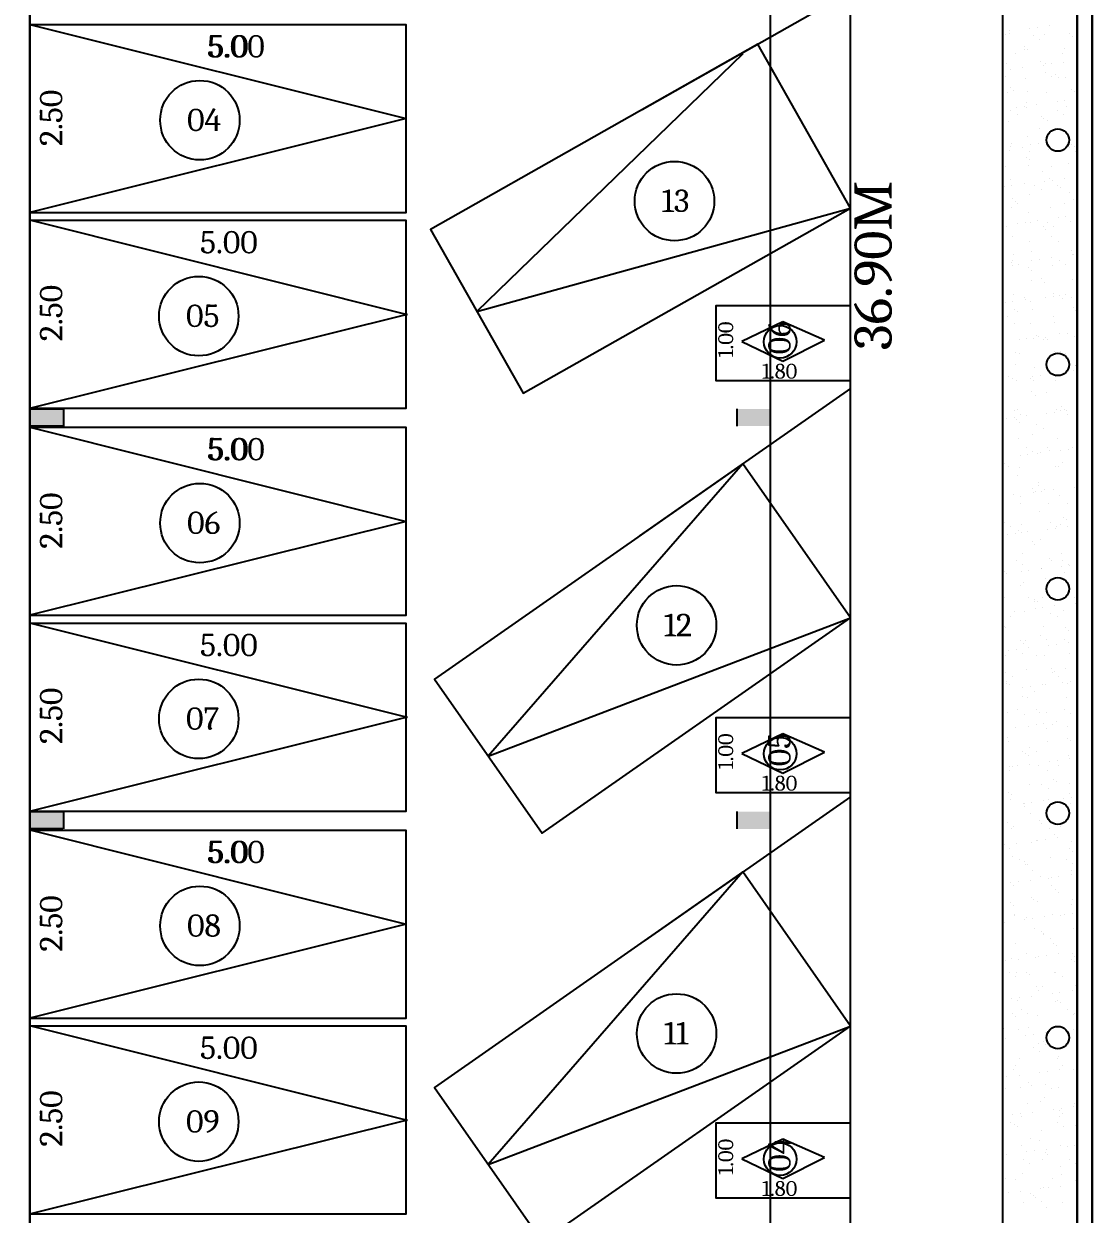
# Model space of a CAD drawing. Header units: metres. Extents: x 54 to 230, y 9 to 104.
# Drawn here: x 66.49 to 80.77, y 40.94 to 56.85 of the extents above; entities that cross this region are included whole.
import ezdxf

# ---------------------------------------------------------------- set-up
doc = ezdxf.new("R2010")
doc.units = ezdxf.units.M
doc.header["$MEASUREMENT"] = 0
for name, color, linetype in [('ANGULAR_PARKING_SLOT_1', 6, 'Continuous'), ('AS_AT_SITE', 7, 'Continuous'), ('BLK_1_COVERED_AREA', 140, 'Continuous'), ('BLK_1_LVL_0_SIDE_SETBACK1', 171, 'Continuous'), ('BLK_1_LVL_0_SIDE_SETBACK2', 102, 'Continuous'), ('FMB_OR_PLR', 7, 'Continuous'), ('PARKING_SLOT', 30, 'Continuous'), ('PER_AISLE_WIDTH', 7, 'Continuous'), ('PLOT_BOUNDARY', 70, 'Continuous'), ('RWH', 130, 'Continuous'), ('SUPER_IMPOSED', 7, 'Continuous'), ('TWO_WHEELER_DRIVE_WAY', 7, 'Continuous'), ('TWO_WHEELER_PARKING', 2, 'Continuous')]:
    doc.layers.add(name, color=color, linetype=linetype)
for name, color, linetype, plot in [('BLK_1_FLR_0_BLT_UP_AREA', 7, 'Continuous', False), ('BLK_1_FLR_0_BLT_UP_AREA_DEDUCT', 7, 'Continuous', False), ('BLK_1_FLR_0_STILT_PARKING', 13, 'Continuous', False), ('BLK_1_LVL_0_BLDG_FOOT_PRINT', 13, 'Continuous', False), ('DRIVE_WAY', 254, 'Continuous', False)]:
    doc.layers.add(name, color=color, linetype=linetype, plot=plot)
doc.styles.get("Standard").update_dxf_attribs({"font": 'Cambria.ttf'})

msp = doc.modelspace()

# ---------------------------------------------------------------- hatches: boundary and pattern name
at = {"lineweight": 25, "ltscale": 0.25}
h = msp.add_hatch(color=0, dxfattribs=at)
h.dxf.hatch_style = 1
h.paths.add_polyline_path([(67.021, 51.473), (67.021, 51.703), (66.571, 51.703), (66.571, 51.473)])
h = msp.add_hatch(color=0, dxfattribs=at)
h.dxf.hatch_style = 1
h.paths.add_polyline_path([(76.021, 51.473), (76.021, 51.703), (76.471, 51.703), (76.471, 51.473)])
h = msp.add_hatch(color=0, dxfattribs=at)
h.dxf.hatch_style = 1
h.paths.add_polyline_path([(76.021, 51.473), (76.021, 51.703), (76.471, 51.703), (76.471, 51.473)])
h = msp.add_hatch(color=0, dxfattribs=at)
h.dxf.hatch_style = 1
h.paths.add_polyline_path([(67.021, 46.088), (67.021, 46.318), (66.571, 46.318), (66.571, 46.088)])
h = msp.add_hatch(color=0, dxfattribs=at)
h.dxf.hatch_style = 1
h.paths.add_polyline_path([(76.021, 46.088), (76.021, 46.318), (76.471, 46.318), (76.471, 46.088)])
h = msp.add_hatch(color=0, dxfattribs=at)
h.dxf.hatch_style = 1
h.paths.add_polyline_path([(76.021, 46.088), (76.021, 46.318), (76.471, 46.318), (76.471, 46.088)])

# ---------------------------------------------------------------- linework, layer by layer
at = {"color": 0, "lineweight": 25, "ltscale": 0.25}
for p, q in [((80.771, 28.503), (80.771, 74.899)), ((80.568, 28.503), (80.571, 74.747)), ((66.571, 71.199), (66.571, 34.299)), ((66.571, 71.199), (66.571, 34.299)), ((66.571, 71.199), (66.571, 34.299)), ((76.471, 34.299), (76.471, 71.199)), ((76.471, 34.299), (76.471, 71.199)), ((76.471, 34.299), (76.471, 71.199)), ((76.471, 34.299), (76.471, 71.199)), ((66.559, 51.703), (67.009, 51.703)), ((66.571, 51.473), (66.571, 51.703)), ((67.021, 51.703), (67.021, 51.473)), ((76.021, 51.703), (76.021, 51.473)), ((76.021, 51.703), (76.021, 51.473)), ((67.021, 51.473), (66.571, 51.473)), ((66.559, 46.318), (67.009, 46.318)), ((66.571, 46.088), (66.571, 46.318)), ((67.021, 46.318), (67.021, 46.088)), ((76.021, 46.318), (76.021, 46.088)), ((76.021, 46.318), (76.021, 46.088)), ((67.009, 46.088), (66.559, 46.088))]:
    msp.add_line(p, q, dxfattribs=at)
at = {"lineweight": 25, "ltscale": 0.25}
for p, q in [((77.541, 57.278), (74.753, 55.699)), ((76.101, 56.45), (72.545, 53.005)), ((72.545, 53.005), (77.541, 54.388)), ((77.541, 51.975), (74.721, 50.006)), ((76.101, 50.97), (72.698, 47.059)), ((72.698, 47.059), (77.541, 48.908)), ((77.541, 46.517), (74.789, 44.596)), ((76.101, 45.512), (72.698, 41.601)), ((76.471, 34.299), (76.471, 44.399)), ((72.698, 41.601), (77.541, 43.45))]:
    msp.add_line(p, q, dxfattribs=at)
at = {"color": 0, "lineweight": 25}
for p, q in [((66.571, 56.844), (71.599, 55.583)), ((71.599, 55.583), (66.569, 54.329)), ((66.584, 54.225), (71.613, 52.965)), ((71.613, 52.965), (66.583, 51.711)), ((76.637, 52.865), (76.089, 52.603)), ((77.192, 52.621), (76.637, 52.865)), ((76.089, 52.603), (76.637, 52.34)), ((76.637, 52.34), (77.192, 52.621)), ((66.571, 51.458), (71.599, 50.198)), ((71.599, 50.198), (66.569, 48.944)), ((66.584, 48.84), (71.613, 47.58)), ((71.613, 47.58), (66.583, 46.325)), ((76.637, 47.358), (76.089, 47.095)), ((77.192, 47.113), (76.637, 47.358)), ((76.637, 46.833), (77.192, 47.113)), ((76.089, 47.095), (76.637, 46.833)), ((66.571, 46.073), (71.599, 44.813)), ((71.599, 44.813), (66.569, 43.558)), ((66.584, 43.454), (71.613, 42.194)), ((71.613, 42.194), (66.583, 40.94)), ((76.637, 41.938), (76.089, 41.675)), ((77.192, 41.693), (76.637, 41.938)), ((76.089, 41.675), (76.637, 41.413)), ((76.637, 41.413), (77.192, 41.693))]:
    msp.add_line(p, q, dxfattribs=at)
at = {"color": 0, "linetype": 'Continuous', "lineweight": 25, "ltscale": 0.25}
for p, q in [((80.199, 56.829), (80.199, 56.829)), ((79.611, 56.702), (79.611, 56.702)), ((79.661, 56.758), (79.661, 56.758)), ((79.669, 56.727), (79.669, 56.727)), ((79.933, 56.794), (79.933, 56.794)), ((79.983, 56.697), (79.983, 56.697)), ((80.037, 56.807), (80.037, 56.807)), ((80.135, 56.708), (80.135, 56.708)), ((80.47, 56.72), (80.47, 56.72)), ((80.506, 56.686), (80.506, 56.686)), ((79.865, 56.501), (79.865, 56.501)), ((79.868, 56.545), (79.868, 56.545)), ((79.905, 56.511), (79.905, 56.511)), ((80.067, 56.643), (80.067, 56.643)), ((80.405, 56.521), (80.405, 56.521)), ((79.748, 56.449), (79.748, 56.449)), ((80.079, 56.352), (80.079, 56.352)), ((80.371, 56.45), (80.371, 56.45)), ((79.579, 56.229), (79.579, 56.229)), ((79.624, 56.316), (79.624, 56.316)), ((79.683, 56.243), (79.683, 56.243)), ((79.845, 56.264), (79.845, 56.264)), ((80.117, 56.3), (80.117, 56.3)), ((80.145, 56.196), (80.145, 56.196)), ((80.147, 56.323), (80.147, 56.323)), ((80.221, 56.314), (80.221, 56.314)), ((80.384, 56.335), (80.384, 56.335)), ((79.606, 56.141), (79.606, 56.141)), ((79.878, 56.116), (79.878, 56.116)), ((80.229, 56.142), (80.229, 56.142)), ((80.278, 56.169), (80.278, 56.169)), ((80.315, 56.135), (80.315, 56.135)), ((80.418, 56.136), (80.418, 56.136)), ((79.636, 55.931), (79.636, 55.931)), ((79.677, 55.994), (79.677, 55.994)), ((79.714, 55.96), (79.714, 55.96)), ((79.91, 55.948), (79.91, 55.948)), ((80.16, 55.938), (80.16, 55.938)), ((80.489, 55.976), (80.489, 55.976)), ((80.533, 55.949), (80.533, 55.949)), ((79.763, 55.736), (79.763, 55.736)), ((79.867, 55.749), (79.867, 55.749)), ((79.888, 55.8), (79.888, 55.8)), ((79.89, 55.731), (79.89, 55.731)), ((80.03, 55.771), (80.03, 55.771)), ((80.301, 55.807), (80.301, 55.807)), ((80.405, 55.82), (80.405, 55.82)), ((80.43, 55.75), (80.43, 55.75)), ((80.568, 55.842), (80.568, 55.842)), ((79.649, 55.546), (79.649, 55.546)), ((79.683, 55.694), (79.683, 55.694)), ((79.768, 55.641), (79.768, 55.641)), ((80.087, 55.618), (80.087, 55.618)), ((80.124, 55.584), (80.124, 55.584)), ((80.173, 55.552), (80.173, 55.552)), ((80.306, 55.695), (80.306, 55.695)), ((80.39, 55.642), (80.39, 55.642)), ((80.071, 55.447), (80.071, 55.447)), ((79.697, 55.249), (79.697, 55.249)), ((79.903, 55.345), (79.903, 55.345)), ((79.947, 55.242), (79.947, 55.242)), ((80.052, 55.256), (80.052, 55.256)), ((80.486, 55.313), (80.486, 55.313)), ((80.497, 55.242), (80.497, 55.242)), ((79.662, 55.16), (79.662, 55.16)), ((79.676, 55.206), (79.676, 55.206)), ((79.845, 55.193), (79.845, 55.193)), ((79.896, 55.067), (79.896, 55.067)), ((79.929, 55.14), (79.929, 55.14)), ((80.185, 55.167), (80.185, 55.167)), ((80.468, 55.195), (80.468, 55.195)), ((80.534, 55.209), (80.534, 55.209)), ((80.552, 55.141), (80.552, 55.141)), ((79.61, 54.945), (79.61, 54.945)), ((79.915, 54.96), (79.915, 54.96)), ((79.933, 55.033), (79.933, 55.033)), ((80.233, 54.946), (80.233, 54.946)), ((80.456, 54.979), (80.456, 54.979)), ((79.674, 54.775), (79.674, 54.775)), ((80.107, 54.874), (80.107, 54.874)), ((80.132, 54.749), (80.132, 54.749)), ((80.198, 54.782), (80.198, 54.782)), ((80.236, 54.762), (80.236, 54.762)), ((80.399, 54.784), (80.399, 54.784)), ((79.593, 54.678), (79.593, 54.678)), ((79.698, 54.691), (79.698, 54.691)), ((79.86, 54.713), (79.86, 54.713)), ((80.006, 54.693), (80.006, 54.693)), ((80.091, 54.639), (80.091, 54.639)), ((80.306, 54.691), (80.306, 54.691)), ((80.343, 54.657), (80.343, 54.657)), ((80.468, 54.594), (80.468, 54.594)), ((79.704, 54.516), (79.704, 54.516)), ((79.741, 54.482), (79.741, 54.482)), ((79.771, 54.444), (79.771, 54.444)), ((79.928, 54.575), (79.928, 54.575)), ((80.394, 54.445), (80.394, 54.445)), ((80.517, 54.498), (80.517, 54.498)), ((79.687, 54.39), (79.687, 54.39)), ((79.915, 54.322), (79.915, 54.322)), ((80.21, 54.396), (80.21, 54.396)), ((79.629, 54.137), (79.629, 54.137)), ((79.778, 54.184), (79.778, 54.184)), ((79.882, 54.198), (79.882, 54.198)), ((79.941, 54.189), (79.941, 54.189)), ((80.045, 54.219), (80.045, 54.219)), ((80.114, 54.14), (80.114, 54.14)), ((80.168, 54.192), (80.168, 54.192)), ((80.252, 54.138), (80.252, 54.138)), ((80.316, 54.255), (80.316, 54.255)), ((80.42, 54.269), (80.42, 54.269)), ((80.481, 54.209), (80.481, 54.209)), ((79.699, 54.004), (79.699, 54.004)), ((80.151, 54.106), (80.151, 54.106)), ((80.223, 54.011), (80.223, 54.011)), ((79.933, 53.943), (79.933, 53.943)), ((79.953, 53.804), (79.953, 53.804)), ((80.325, 53.947), (80.325, 53.947)), ((80.493, 53.823), (80.493, 53.823)), ((80.556, 53.945), (80.556, 53.945)), ((79.691, 53.655), (79.691, 53.655)), ((79.707, 53.69), (79.707, 53.69)), ((79.724, 53.771), (79.724, 53.771)), ((79.791, 53.636), (79.791, 53.636)), ((79.962, 53.691), (79.962, 53.691)), ((80.066, 53.704), (80.066, 53.704)), ((80.229, 53.726), (80.229, 53.726)), ((80.329, 53.691), (80.329, 53.691)), ((80.414, 53.637), (80.414, 53.637)), ((80.501, 53.762), (80.501, 53.762)), ((80.524, 53.764), (80.524, 53.764)), ((80.561, 53.731), (80.561, 53.731)), ((79.712, 53.619), (79.712, 53.619)), ((79.923, 53.589), (79.923, 53.589)), ((79.96, 53.555), (79.96, 53.555)), ((80.236, 53.625), (80.236, 53.625)), ((79.966, 53.419), (79.966, 53.419)), ((80.094, 53.443), (80.094, 53.443)), ((80.134, 53.396), (80.134, 53.396)), ((80.506, 53.438), (80.506, 53.438)), ((79.725, 53.233), (79.725, 53.233)), ((79.868, 53.189), (79.868, 53.189)), ((79.875, 53.161), (79.875, 53.161)), ((80.147, 53.197), (80.147, 53.197)), ((80.248, 53.24), (80.248, 53.24)), ((80.251, 53.211), (80.251, 53.211)), ((80.333, 53.213), (80.333, 53.213)), ((80.37, 53.179), (80.37, 53.179)), ((80.413, 53.232), (80.413, 53.232)), ((80.491, 53.19), (80.491, 53.19)), ((79.608, 53.126), (79.608, 53.126)), ((79.712, 53.14), (79.712, 53.14)), ((79.732, 53.038), (79.732, 53.038)), ((79.769, 53.004), (79.769, 53.004)), ((79.952, 53.135), (79.952, 53.135)), ((79.978, 53.033), (79.978, 53.033)), ((80.519, 53.053), (80.519, 53.053)), ((80.544, 53.02), (80.544, 53.02)), ((79.633, 52.941), (79.633, 52.941)), ((79.737, 52.848), (79.737, 52.848)), ((79.943, 52.844), (79.943, 52.844)), ((80.256, 52.942), (80.256, 52.942)), ((80.261, 52.855), (80.261, 52.855)), ((80.03, 52.688), (80.03, 52.688)), ((80.331, 52.704), (80.331, 52.704)), ((80.435, 52.717), (80.435, 52.717)), ((79.793, 52.633), (79.793, 52.633)), ((79.897, 52.646), (79.897, 52.646)), ((79.991, 52.648), (79.991, 52.648)), ((80.059, 52.668), (80.059, 52.668)), ((80.114, 52.634), (80.114, 52.634)), ((80.142, 52.662), (80.142, 52.662)), ((80.179, 52.628), (80.179, 52.628)), ((80.531, 52.667), (80.531, 52.667)), ((79.577, 52.453), (79.577, 52.453)), ((79.75, 52.463), (79.75, 52.463)), ((79.795, 52.44), (79.795, 52.44)), ((80.273, 52.469), (80.273, 52.469)), ((80.353, 52.469), (80.353, 52.469)), ((80.418, 52.441), (80.418, 52.441)), ((79.751, 52.293), (79.751, 52.293)), ((80.004, 52.262), (80.004, 52.262)), ((80.515, 52.21), (80.515, 52.21)), ((80.544, 52.282), (80.544, 52.282)), ((80.552, 52.286), (80.552, 52.286)), ((79.653, 52.132), (79.653, 52.132)), ((79.705, 52.103), (79.705, 52.103)), ((79.762, 52.077), (79.762, 52.077)), ((79.95, 52.111), (79.95, 52.111)), ((79.977, 52.139), (79.977, 52.139)), ((79.987, 52.077), (79.987, 52.077)), ((80.081, 52.153), (80.081, 52.153)), ((80.191, 52.187), (80.191, 52.187)), ((80.275, 52.134), (80.275, 52.134)), ((80.286, 52.084), (80.286, 52.084)), ((79.956, 51.939), (79.956, 51.939)), ((80.161, 51.918), (80.161, 51.918)), ((80.556, 51.897), (80.556, 51.897)), ((80.016, 51.877), (80.016, 51.877)), ((80.36, 51.735), (80.36, 51.735)), ((79.623, 51.575), (79.623, 51.575)), ((79.727, 51.588), (79.727, 51.588)), ((79.73, 51.685), (79.73, 51.685)), ((79.775, 51.692), (79.775, 51.692)), ((79.814, 51.632), (79.814, 51.632)), ((79.89, 51.61), (79.89, 51.61)), ((80.161, 51.646), (80.161, 51.646)), ((80.266, 51.659), (80.266, 51.659)), ((80.299, 51.699), (80.299, 51.699)), ((80.353, 51.687), (80.353, 51.687)), ((80.397, 51.701), (80.397, 51.701)), ((80.428, 51.681), (80.428, 51.681)), ((80.437, 51.633), (80.437, 51.633)), ((79.759, 51.56), (79.759, 51.56)), ((79.796, 51.526), (79.796, 51.526)), ((80.029, 51.492), (80.029, 51.492)), ((80.118, 51.438), (80.118, 51.438)), ((80.569, 51.511), (80.569, 51.511)), ((79.788, 51.307), (79.788, 51.307)), ((79.97, 51.366), (79.97, 51.366)), ((80.311, 51.313), (80.311, 51.313)), ((79.891, 51.185), (79.891, 51.185)), ((79.912, 51.095), (79.912, 51.095)), ((79.976, 51.131), (79.976, 51.131)), ((80.041, 51.106), (80.041, 51.106)), ((80.074, 51.116), (80.074, 51.116)), ((80.169, 51.184), (80.169, 51.184)), ((80.206, 51.15), (80.206, 51.15)), ((80.346, 51.152), (80.346, 51.152)), ((80.45, 51.166), (80.45, 51.166)), ((80.514, 51.186), (80.514, 51.186)), ((79.605, 50.975), (79.605, 50.975)), ((79.656, 50.936), (79.656, 50.936)), ((79.808, 51.081), (79.808, 51.081)), ((80.279, 50.937), (80.279, 50.937)), ((80.324, 50.928), (80.324, 50.928)), ((80.38, 50.991), (80.38, 50.991)), ((79.779, 50.815), (79.779, 50.815)), ((79.8, 50.921), (79.8, 50.921)), ((79.978, 50.633), (79.978, 50.633)), ((80.053, 50.684), (80.053, 50.684)), ((80.054, 50.721), (80.054, 50.721)), ((80.137, 50.63), (80.137, 50.63)), ((80.259, 50.623), (80.259, 50.623)), ((80.53, 50.658), (80.53, 50.658)), ((79.72, 50.552), (79.72, 50.552)), ((79.813, 50.536), (79.813, 50.536)), ((79.992, 50.588), (79.992, 50.588)), ((80.015, 50.599), (80.015, 50.599)), ((80.096, 50.601), (80.096, 50.601)), ((80.336, 50.543), (80.336, 50.543)), ((79.818, 50.435), (79.818, 50.435)), ((80.067, 50.336), (80.067, 50.336)), ((80.189, 50.44), (80.189, 50.44)), ((80.441, 50.437), (80.441, 50.437)), ((79.587, 50.264), (79.587, 50.264)), ((79.592, 50.182), (79.592, 50.182)), ((79.825, 50.151), (79.825, 50.151)), ((80.214, 50.183), (80.214, 50.183)), ((80.349, 50.157), (80.349, 50.157)), ((80.388, 50.257), (80.388, 50.257)), ((80.424, 50.224), (80.424, 50.224)), ((79.638, 50.023), (79.638, 50.023)), ((79.676, 50.128), (79.676, 50.128)), ((79.742, 50.037), (79.742, 50.037)), ((79.786, 50.082), (79.786, 50.082)), ((79.823, 50.048), (79.823, 50.048)), ((79.905, 50.058), (79.905, 50.058)), ((80.176, 50.094), (80.176, 50.094)), ((80.28, 50.108), (80.28, 50.108)), ((80.299, 50.129), (80.299, 50.129)), ((80.443, 50.129), (80.443, 50.129)), ((79.979, 49.935), (79.979, 49.935)), ((79.997, 49.889), (79.997, 49.889)), ((80.079, 49.95), (80.079, 49.95)), ((79.753, 49.681), (79.753, 49.681)), ((79.838, 49.765), (79.838, 49.765)), ((80.196, 49.706), (80.196, 49.706)), ((80.233, 49.672), (80.233, 49.672)), ((80.362, 49.772), (80.362, 49.772)), ((80.376, 49.682), (80.376, 49.682)), ((79.58, 49.567), (79.58, 49.567)), ((79.595, 49.531), (79.595, 49.531)), ((79.632, 49.497), (79.632, 49.497)), ((79.822, 49.53), (79.822, 49.53)), ((79.837, 49.627), (79.837, 49.627)), ((79.926, 49.543), (79.926, 49.543)), ((80.089, 49.565), (80.089, 49.565)), ((80.092, 49.565), (80.092, 49.565)), ((80.361, 49.6), (80.361, 49.6)), ((80.407, 49.513), (80.407, 49.513)), ((80.46, 49.628), (80.46, 49.628)), ((80.465, 49.614), (80.465, 49.614)), ((79.806, 49.337), (79.806, 49.337)), ((79.851, 49.38), (79.851, 49.38)), ((80.141, 49.434), (80.141, 49.434)), ((79.593, 49.182), (79.593, 49.182)), ((79.915, 49.18), (79.915, 49.18)), ((80.104, 49.18), (80.104, 49.18)), ((80.537, 49.181), (80.537, 49.181)), ((79.999, 49.126), (79.999, 49.126)), ((80.005, 49.155), (80.005, 49.155)), ((80.007, 49.036), (80.007, 49.036)), ((80.042, 49.121), (80.042, 49.121)), ((80.111, 49.05), (80.111, 49.05)), ((80.273, 49.071), (80.273, 49.071)), ((80.545, 49.107), (80.545, 49.107)), ((79.573, 48.979), (79.573, 48.979)), ((79.68, 48.932), (79.68, 48.932)), ((79.735, 49), (79.735, 49)), ((79.863, 48.994), (79.863, 48.994)), ((80.216, 48.962), (80.216, 48.962)), ((80.303, 48.933), (80.303, 48.933)), ((80.387, 49.001), (80.387, 49.001)), ((79.605, 48.797), (79.605, 48.797)), ((79.615, 48.786), (79.615, 48.786)), ((80.117, 48.794), (80.117, 48.794)), ((80.415, 48.779), (80.415, 48.779)), ((80.452, 48.746), (80.452, 48.746)), ((79.814, 48.604), (79.814, 48.604)), ((79.851, 48.57), (79.851, 48.57)), ((79.876, 48.609), (79.876, 48.609)), ((80.076, 48.679), (80.076, 48.679)), ((80.16, 48.626), (80.16, 48.626)), ((80.191, 48.542), (80.191, 48.542)), ((80.295, 48.556), (80.295, 48.556)), ((80.399, 48.616), (80.399, 48.616)), ((80.458, 48.578), (80.458, 48.578)), ((79.618, 48.411), (79.618, 48.411)), ((79.653, 48.472), (79.653, 48.472)), ((79.757, 48.485), (79.757, 48.485)), ((79.841, 48.431), (79.841, 48.431)), ((79.92, 48.507), (79.92, 48.507)), ((80.025, 48.411), (80.025, 48.411)), ((80.13, 48.409), (80.13, 48.409)), ((80.464, 48.432), (80.464, 48.432)), ((79.888, 48.224), (79.888, 48.224)), ((80.224, 48.228), (80.224, 48.228)), ((80.412, 48.23), (80.412, 48.23)), ((79.615, 48.177), (79.615, 48.177)), ((79.699, 48.124), (79.699, 48.124)), ((80.238, 48.179), (80.238, 48.179)), ((80.261, 48.194), (80.261, 48.194)), ((80.322, 48.125), (80.322, 48.125)), ((79.622, 48.053), (79.622, 48.053)), ((79.631, 48.026), (79.631, 48.026)), ((79.659, 48.019), (79.659, 48.019)), ((79.837, 47.978), (79.837, 47.978)), ((79.941, 47.992), (79.941, 47.992)), ((80.003, 47.93), (80.003, 47.93)), ((80.104, 48.013), (80.104, 48.013)), ((80.142, 48.023), (80.142, 48.023)), ((80.376, 48.049), (80.376, 48.049)), ((80.435, 48.035), (80.435, 48.035)), ((80.48, 48.063), (80.48, 48.063)), ((79.833, 47.859), (79.833, 47.859)), ((79.901, 47.838), (79.901, 47.838)), ((80.425, 47.845), (80.425, 47.845)), ((79.643, 47.64), (79.643, 47.64)), ((79.776, 47.677), (79.776, 47.677)), ((79.861, 47.623), (79.861, 47.623)), ((80.032, 47.677), (80.032, 47.677)), ((80.069, 47.643), (80.069, 47.643)), ((80.155, 47.638), (80.155, 47.638)), ((80.399, 47.678), (80.399, 47.678)), ((80.484, 47.624), (80.484, 47.624)), ((79.587, 47.427), (79.587, 47.427)), ((79.75, 47.449), (79.75, 47.449)), ((79.914, 47.453), (79.914, 47.453)), ((80.022, 47.484), (80.022, 47.484)), ((80.126, 47.498), (80.126, 47.498)), ((80.164, 47.429), (80.164, 47.429)), ((80.243, 47.484), (80.243, 47.484)), ((80.288, 47.52), (80.288, 47.52)), ((80.437, 47.46), (80.437, 47.46)), ((80.56, 47.555), (80.56, 47.555)), ((79.642, 47.308), (79.642, 47.308)), ((80.442, 47.301), (80.442, 47.301)), ((80.479, 47.268), (80.479, 47.268)), ((79.656, 47.255), (79.656, 47.255)), ((79.841, 47.126), (79.841, 47.126)), ((79.938, 47.176), (79.938, 47.176)), ((80.022, 47.122), (80.022, 47.122)), ((80.167, 47.253), (80.167, 47.253)), ((80.561, 47.177), (80.561, 47.177)), ((79.878, 47.092), (79.878, 47.092)), ((79.926, 47.068), (79.926, 47.068)), ((79.934, 46.955), (79.934, 46.955)), ((80.206, 46.991), (80.206, 46.991)), ((80.31, 47.005), (80.31, 47.005)), ((80.45, 47.074), (80.45, 47.074)), ((80.473, 47.026), (80.473, 47.026)), ((79.668, 46.92), (79.668, 46.92)), ((79.668, 46.87), (79.668, 46.87)), ((79.703, 46.927), (79.703, 46.927)), ((79.772, 46.934), (79.772, 46.934)), ((80.052, 46.933), (80.052, 46.933)), ((80.18, 46.867), (80.18, 46.867)), ((80.326, 46.929), (80.326, 46.929)), ((79.939, 46.682), (79.939, 46.682)), ((80.099, 46.675), (80.099, 46.675)), ((80.251, 46.75), (80.251, 46.75)), ((80.288, 46.716), (80.288, 46.716)), ((80.462, 46.689), (80.462, 46.689)), ((79.65, 46.575), (79.65, 46.575)), ((79.681, 46.484), (79.681, 46.484)), ((79.687, 46.541), (79.687, 46.541)), ((80.184, 46.621), (80.184, 46.621)), ((80.193, 46.482), (80.193, 46.482)), ((80.39, 46.497), (80.39, 46.497)), ((80.462, 46.557), (80.462, 46.557)), ((80.495, 46.511), (80.495, 46.511)), ((79.58, 46.391), (79.58, 46.391)), ((79.852, 46.427), (79.852, 46.427)), ((79.861, 46.381), (79.861, 46.381)), ((79.865, 46.427), (79.865, 46.427)), ((79.956, 46.44), (79.956, 46.44)), ((80.119, 46.462), (80.119, 46.462)), ((80.487, 46.428), (80.487, 46.428)), ((79.638, 46.173), (79.638, 46.173)), ((79.951, 46.297), (79.951, 46.297)), ((80.06, 46.199), (80.06, 46.199)), ((80.097, 46.165), (80.097, 46.165)), ((80.475, 46.304), (80.475, 46.304)), ((79.694, 46.099), (79.694, 46.099)), ((79.722, 46.119), (79.722, 46.119)), ((80.205, 46.097), (80.205, 46.097)), ((80.271, 46.006), (80.271, 46.006)), ((80.345, 46.12), (80.345, 46.12)), ((79.602, 45.876), (79.602, 45.876)), ((79.765, 45.897), (79.765, 45.897)), ((79.964, 45.912), (79.964, 45.912)), ((80.026, 45.926), (80.026, 45.926)), ((80.036, 45.933), (80.036, 45.933)), ((80.141, 45.947), (80.141, 45.947)), ((80.303, 45.968), (80.303, 45.968)), ((80.488, 45.918), (80.488, 45.918)), ((79.669, 45.83), (79.669, 45.83)), ((79.706, 45.714), (79.706, 45.714)), ((80.218, 45.711), (80.218, 45.711)), ((80.47, 45.823), (80.47, 45.823)), ((80.506, 45.79), (80.506, 45.79)), ((79.8, 45.672), (79.8, 45.672)), ((79.868, 45.648), (79.868, 45.648)), ((79.884, 45.618), (79.884, 45.618)), ((79.905, 45.614), (79.905, 45.614)), ((79.977, 45.526), (79.977, 45.526)), ((80.422, 45.673), (80.422, 45.673)), ((80.5, 45.533), (80.5, 45.533)), ((80.507, 45.62), (80.507, 45.62)), ((79.683, 45.369), (79.683, 45.369)), ((79.787, 45.382), (79.787, 45.382)), ((79.949, 45.404), (79.949, 45.404)), ((80.079, 45.455), (80.079, 45.455)), ((80.188, 45.425), (80.188, 45.425)), ((80.221, 45.439), (80.221, 45.439)), ((80.325, 45.453), (80.325, 45.453)), ((80.488, 45.475), (80.488, 45.475)), ((79.719, 45.328), (79.719, 45.328)), ((80.23, 45.326), (80.23, 45.326)), ((80.278, 45.272), (80.278, 45.272)), ((80.315, 45.238), (80.315, 45.238)), ((79.677, 45.097), (79.677, 45.097)), ((79.714, 45.063), (79.714, 45.063)), ((79.961, 45.171), (79.961, 45.171)), ((79.989, 45.141), (79.989, 45.141)), ((80.045, 45.118), (80.045, 45.118)), ((80.489, 45.079), (80.489, 45.079)), ((80.513, 45.147), (80.513, 45.147)), ((79.726, 44.923), (79.726, 44.923)), ((79.731, 44.943), (79.731, 44.943)), ((79.888, 44.904), (79.888, 44.904)), ((79.971, 44.889), (79.971, 44.889)), ((80.134, 44.91), (80.134, 44.91)), ((80.243, 44.94), (80.243, 44.94)), ((80.349, 44.924), (80.349, 44.924)), ((80.405, 44.946), (80.405, 44.946)), ((80.509, 44.96), (80.509, 44.96)), ((79.595, 44.839), (79.595, 44.839)), ((79.867, 44.875), (79.867, 44.875)), ((80.002, 44.755), (80.002, 44.755)), ((80.087, 44.721), (80.087, 44.721)), ((80.525, 44.762), (80.525, 44.762)), ((79.584, 44.616), (79.584, 44.616)), ((80.123, 44.671), (80.123, 44.671)), ((80.124, 44.687), (80.124, 44.687)), ((80.207, 44.617), (80.207, 44.617)), ((79.744, 44.558), (79.744, 44.558)), ((79.888, 44.422), (79.888, 44.422)), ((80.256, 44.555), (80.256, 44.555)), ((80.298, 44.528), (80.298, 44.528)), ((80.318, 44.417), (80.318, 44.417)), ((80.511, 44.423), (80.511, 44.423)), ((79.617, 44.324), (79.617, 44.324)), ((79.697, 44.352), (79.697, 44.352)), ((79.78, 44.346), (79.78, 44.346)), ((80.014, 44.37), (80.014, 44.37)), ((80.051, 44.381), (80.051, 44.381)), ((80.155, 44.395), (80.155, 44.395)), ((80.497, 44.345), (80.497, 44.345)), ((80.534, 44.312), (80.534, 44.312)), ((80.538, 44.377), (80.538, 44.377)), ((79.661, 44.169), (79.661, 44.169)), ((79.746, 44.115), (79.746, 44.115)), ((79.757, 44.172), (79.757, 44.172)), ((79.896, 44.17), (79.896, 44.17)), ((79.933, 44.136), (79.933, 44.136)), ((80.268, 44.17), (80.268, 44.17)), ((80.284, 44.17), (80.284, 44.17)), ((80.369, 44.116), (80.369, 44.116)), ((80.027, 43.985), (80.027, 43.985)), ((80.107, 43.977), (80.107, 43.977)), ((80.551, 43.991), (80.551, 43.991)), ((79.697, 43.817), (79.697, 43.817)), ((79.769, 43.787), (79.769, 43.787)), ((79.801, 43.831), (79.801, 43.831)), ((79.964, 43.852), (79.964, 43.852)), ((80.049, 43.921), (80.049, 43.921)), ((80.236, 43.888), (80.236, 43.888)), ((80.281, 43.784), (80.281, 43.784)), ((80.306, 43.794), (80.306, 43.794)), ((80.34, 43.902), (80.34, 43.902)), ((80.502, 43.923), (80.502, 43.923)), ((79.704, 43.619), (79.704, 43.619)), ((79.823, 43.668), (79.823, 43.668)), ((79.907, 43.614), (79.907, 43.614)), ((80.343, 43.761), (80.343, 43.761)), ((80.446, 43.669), (80.446, 43.669)), ((80.53, 43.615), (80.53, 43.615)), ((79.741, 43.585), (79.741, 43.585)), ((80.04, 43.599), (80.04, 43.599)), ((80.517, 43.601), (80.517, 43.601)), ((80.563, 43.606), (80.563, 43.606)), ((79.588, 43.419), (79.588, 43.419)), ((79.782, 43.401), (79.782, 43.401)), ((79.882, 43.323), (79.882, 43.323)), ((79.915, 43.426), (79.915, 43.426)), ((79.986, 43.337), (79.986, 43.337)), ((80.148, 43.359), (80.148, 43.359)), ((80.211, 43.421), (80.211, 43.421)), ((80.524, 43.408), (80.524, 43.408)), ((79.61, 43.288), (79.61, 43.288)), ((79.984, 43.167), (79.984, 43.167)), ((80.052, 43.214), (80.052, 43.214)), ((80.114, 43.243), (80.114, 43.243)), ((80.151, 43.209), (80.151, 43.209)), ((79.794, 43.016), (79.794, 43.016)), ((80.069, 43.113), (80.069, 43.113)), ((80.306, 43.014), (80.306, 43.014)), ((80.325, 43.05), (80.325, 43.05)), ((79.724, 42.874), (79.724, 42.874)), ((79.75, 42.919), (79.75, 42.919)), ((80.065, 42.829), (80.065, 42.829)), ((80.066, 42.83), (80.066, 42.83)), ((80.17, 42.844), (80.17, 42.844)), ((80.333, 42.865), (80.333, 42.865)), ((80.372, 42.92), (80.372, 42.92)), ((80.524, 42.868), (80.524, 42.868)), ((80.561, 42.834), (80.561, 42.834)), ((79.632, 42.773), (79.632, 42.773)), ((79.794, 42.794), (79.794, 42.794)), ((79.923, 42.692), (79.923, 42.692)), ((79.96, 42.658), (79.96, 42.658)), ((80.146, 42.666), (80.146, 42.666)), ((79.607, 42.611), (79.607, 42.611)), ((79.807, 42.631), (79.807, 42.631)), ((80.134, 42.499), (80.134, 42.499)), ((80.23, 42.612), (80.23, 42.612)), ((80.319, 42.628), (80.319, 42.628)), ((79.911, 42.418), (79.911, 42.418)), ((80.077, 42.443), (80.077, 42.443)), ((80.251, 42.336), (80.251, 42.336)), ((80.355, 42.35), (80.355, 42.35)), ((80.517, 42.371), (80.517, 42.371)), ((80.534, 42.419), (80.534, 42.419)), ((79.712, 42.265), (79.712, 42.265)), ((79.816, 42.279), (79.816, 42.279)), ((79.82, 42.245), (79.82, 42.245)), ((79.979, 42.301), (79.979, 42.301)), ((80.331, 42.243), (80.331, 42.243)), ((80.333, 42.316), (80.333, 42.316)), ((80.37, 42.283), (80.37, 42.283)), ((79.685, 42.164), (79.685, 42.164)), ((79.732, 42.141), (79.732, 42.141)), ((79.769, 42.11), (79.769, 42.11)), ((79.769, 42.107), (79.769, 42.107)), ((80.09, 42.058), (80.09, 42.058)), ((80.307, 42.165), (80.307, 42.165)), ((80.392, 42.112), (80.392, 42.112)), ((80.544, 42.123), (80.544, 42.123)), ((79.832, 41.86), (79.832, 41.86)), ((79.943, 41.948), (79.943, 41.948)), ((80.073, 41.917), (80.073, 41.917)), ((80.344, 41.858), (80.344, 41.858)), ((80.539, 41.856), (80.539, 41.856)), ((79.625, 41.736), (79.625, 41.736)), ((79.897, 41.772), (79.897, 41.772)), ((80.001, 41.786), (80.001, 41.786)), ((80.142, 41.765), (80.142, 41.765)), ((80.163, 41.807), (80.163, 41.807)), ((80.179, 41.731), (80.179, 41.731)), ((80.435, 41.843), (80.435, 41.843)), ((79.577, 41.556), (79.577, 41.556)), ((79.846, 41.663), (79.846, 41.663)), ((79.931, 41.61), (79.931, 41.61)), ((80.103, 41.673), (80.103, 41.673)), ((80.353, 41.572), (80.353, 41.572)), ((80.469, 41.664), (80.469, 41.664)), ((80.553, 41.611), (80.553, 41.611)), ((79.611, 41.415), (79.611, 41.415)), ((79.751, 41.396), (79.751, 41.396)), ((79.845, 41.475), (79.845, 41.475)), ((80.234, 41.416), (80.234, 41.416)), ((80.356, 41.472), (80.356, 41.472)), ((80.552, 41.39), (80.552, 41.39)), ((79.575, 41.268), (79.575, 41.268)), ((79.647, 41.221), (79.647, 41.221)), ((79.809, 41.243), (79.809, 41.243)), ((80.081, 41.278), (80.081, 41.278)), ((80.115, 41.287), (80.115, 41.287)), ((80.185, 41.292), (80.185, 41.292)), ((80.348, 41.313), (80.348, 41.313)), ((79.857, 41.089), (79.857, 41.089)), ((79.95, 41.214), (79.95, 41.214)), ((79.987, 41.18), (79.987, 41.18)), ((80.008, 41.163), (80.008, 41.163)), ((80.092, 41.109), (80.092, 41.109)), ((80.369, 41.087), (80.369, 41.087)), ((80.161, 41.021), (80.161, 41.021))]:
    msp.add_line(p, q, dxfattribs=at)
at = {"color": 0, "lineweight": 25, "ltscale": 0.25}
msp.add_lwpolyline([(77.541, 74.544), (79.571, 73.985), (79.571, 28.503), (80.571, 28.503), (80.571, 74.747), (72.824, 76.879), (62.071, 76.879), (62.071, 28.503), (63.071, 28.503), (63.071, 75.879), (72.689, 75.879), (77.339, 74.599)], dxfattribs=at)
at = {"lineweight": 25, "ltscale": 0.25}
for points in [[(66.571, 28.503), (62.071, 28.503), (62.071, 74.599), (77.541, 74.599), (80.571, 74.599), (80.571, 28.503), (77.541, 28.503), (77.541, 71.199), (66.571, 71.199)], [(75.741, 52.081), (77.541, 52.081), (77.541, 53.081), (75.741, 53.081)], [(75.741, 46.574), (77.541, 46.574), (77.541, 47.574), (75.741, 47.574)], [(75.741, 41.154), (77.541, 41.154), (77.541, 42.154), (75.741, 42.154)]]:
    msp.add_lwpolyline(points, close=True, dxfattribs=at)
at = {"color": 0, "lineweight": 25, "ltscale": 0.25}
msp.add_lwpolyline([(76.471, 71.199), (66.571, 71.199), (66.571, 34.299), (76.471, 34.299), (76.471, 44.399)], close=True, dxfattribs=at)
for centre, radius in [((68.843, 55.562), 0.531), ((80.312, 55.297), 0.15), ((75.187, 54.481), 0.531), ((68.828, 52.943), 0.531), ((76.6, 52.6), 0.218), ((80.312, 52.297), 0.15), ((68.843, 50.176), 0.531), ((75.215, 48.809), 0.531), ((80.312, 49.297), 0.15), ((68.828, 47.558), 0.531), ((76.6, 47.093), 0.218), ((80.312, 46.297), 0.15), ((68.843, 44.791), 0.531), ((75.215, 43.351), 0.531), ((80.312, 43.297), 0.15), ((80.312, 43.297), 0.15), ((68.828, 42.173), 0.531), ((76.6, 41.673), 0.218)]:
    msp.add_circle(centre, radius, dxfattribs=at)
at = {"layer": 'ANGULAR_PARKING_SLOT_1', "color": 6}
for points in [[(77.541, 54.388), (76.302, 56.577), (71.925, 54.099), (73.164, 51.911), (77.541, 54.388)], [(77.541, 48.908), (76.101, 50.97), (71.978, 48.09), (73.417, 46.029), (77.541, 48.908)], [(77.541, 43.45), (76.101, 45.512), (71.978, 42.632), (73.417, 40.57), (77.541, 43.45)]]:
    msp.add_lwpolyline(points, dxfattribs=at)
at = {"layer": 'AS_AT_SITE', "color": 6}
msp.add_lwpolyline([(80.771, 74.899), (72.851, 77.079), (61.871, 77.079), (61.871, 28.503), (80.771, 28.503)], close=True, dxfattribs=at)
at = {"layer": 'BLK_1_COVERED_AREA', "color": 140, "lineweight": 25, "ltscale": 0.25}
msp.add_lwpolyline([(76.471, 71.199), (66.571, 71.199), (66.571, 34.299), (76.471, 34.299), (76.471, 44.399)], close=True, dxfattribs=at)
at = {"layer": 'BLK_1_FLR_0_BLT_UP_AREA', "color": 18, "lineweight": 25, "ltscale": 0.25}
msp.add_lwpolyline([(76.471, 71.199), (66.571, 71.199), (66.571, 34.299), (76.471, 34.299), (76.471, 44.399)], close=True, dxfattribs=at)
at = {"layer": 'BLK_1_FLR_0_BLT_UP_AREA_DEDUCT', "color": 18, "lineweight": 25, "ltscale": 0.25}
msp.add_lwpolyline([(76.471, 71.199), (66.571, 71.199), (66.571, 34.299), (76.471, 34.299), (76.471, 44.399)], close=True, dxfattribs=at)
at = {"layer": 'BLK_1_FLR_0_STILT_PARKING', "color": 13, "lineweight": 25, "ltscale": 0.25}
msp.add_lwpolyline([(76.471, 71.199), (66.571, 71.199), (66.571, 34.299), (76.471, 34.299), (76.471, 44.399)], close=True, dxfattribs=at)
at = {"layer": 'BLK_1_LVL_0_BLDG_FOOT_PRINT', "color": 1, "lineweight": 25, "ltscale": 0.25}
msp.add_lwpolyline([(76.471, 71.199), (66.571, 71.199), (66.571, 34.299), (76.471, 34.299), (76.471, 44.399)], close=True, dxfattribs=at)
at = {"layer": 'BLK_1_LVL_0_SIDE_SETBACK1', "lineweight": 25, "ltscale": 0.25}
msp.add_lwpolyline([(61.871, 34.299), (66.571, 34.299), (66.571, 71.199), (61.871, 71.199)], close=True, dxfattribs=at)
at = {"layer": 'BLK_1_LVL_0_SIDE_SETBACK2', "lineweight": 25, "ltscale": 0.25}
msp.add_lwpolyline([(76.471, 71.199), (80.771, 71.199), (80.771, 34.299), (76.471, 34.299)], close=True, dxfattribs=at)
at = {"layer": 'DRIVE_WAY', "color": 254, "lineweight": 25, "ltscale": 0.25}
msp.add_lwpolyline([(62.071, 28.528), (66.571, 28.528), (66.571, 71.199), (62.071, 71.199)], close=True, dxfattribs=at)
at = {"layer": 'FMB_OR_PLR', "color": 70}
msp.add_lwpolyline([(80.771, 74.899), (72.851, 77.079), (61.871, 77.079), (61.871, 28.503), (80.771, 28.503)], close=True, dxfattribs=at)
at = {"layer": 'PARKING_SLOT', "color": 30, "lineweight": 25, "ltscale": 0.25}
for points in [[(66.571, 56.839), (66.571, 54.329), (71.601, 54.329), (71.601, 56.839)], [(66.571, 54.221), (66.571, 51.711), (71.601, 51.711), (71.601, 54.221)], [(66.571, 51.454), (66.571, 48.944), (71.601, 48.944), (71.601, 51.454)], [(66.571, 48.835), (66.571, 46.325), (71.601, 46.325), (71.601, 48.835)], [(66.571, 46.068), (66.571, 43.558), (71.601, 43.558), (71.601, 46.068)], [(66.571, 43.45), (66.571, 40.94), (71.601, 40.94), (71.601, 43.45)]]:
    msp.add_lwpolyline(points, close=True, dxfattribs=at)
at = {"layer": 'PER_AISLE_WIDTH', "color": 5}
msp.add_lwpolyline([(66.571, 71.199), (62.071, 71.199), (62.071, 37.869), (66.571, 37.869)], close=True, dxfattribs=at)
at = {"layer": 'PLOT_BOUNDARY', "color": 70, "lineweight": 25, "ltscale": 0.25}
msp.add_lwpolyline([(80.771, 74.899), (72.851, 77.079), (61.871, 77.079), (61.871, 28.503), (80.771, 28.503)], close=True, dxfattribs=at)
at = {"layer": 'RWH', "color": 130, "lineweight": 25, "ltscale": 0.25}
msp.add_lwpolyline([(72.689, 75.879), (77.339, 74.599), (79.571, 73.985), (79.571, 28.503), (80.571, 28.503), (80.571, 74.747), (72.824, 76.879), (62.071, 76.879), (62.071, 28.503), (63.071, 28.503), (63.071, 75.879)], close=True, dxfattribs=at)
at = {"layer": 'SUPER_IMPOSED', "color": 5}
msp.add_lwpolyline([(80.771, 74.899), (72.851, 77.079), (61.871, 77.079), (61.871, 28.503), (80.771, 28.503)], close=True, dxfattribs=at)
at = {"layer": 'TWO_WHEELER_DRIVE_WAY', "color": 6}
msp.add_lwpolyline([(66.571, 28.528), (62.071, 28.528), (62.071, 74.599), (77.541, 74.599), (80.571, 74.599), (80.571, 28.528), (77.541, 28.528), (77.541, 71.199), (66.571, 71.199)], close=True, dxfattribs=at)
at = {"layer": 'TWO_WHEELER_PARKING', "lineweight": 25, "ltscale": 0.25}
for points in [[(77.541, 52.081), (77.541, 53.081), (75.741, 53.081), (75.741, 52.081)], [(77.541, 46.574), (77.541, 47.574), (75.741, 47.574), (75.741, 46.574)], [(77.541, 41.154), (77.541, 42.154), (75.741, 42.154), (75.741, 41.154)]]:
    msp.add_lwpolyline(points, close=True, dxfattribs=at)

# ---------------------------------------------------------------- texts
at = {"color": 0}
for s, height, p in [('5.00', 0.3, (68.938, 56.401)), ('5.0', 0.3, (68.955, 56.401)), ('04', 0.3, (68.672, 55.417)), ('13', 0.3, (75.016, 54.336)), ('5.00', 0.3, (68.844, 53.782)), ('05', 0.3, (68.658, 52.798)), ('1.80', 0.2, (76.357, 52.107)), ('5.00', 0.3, (68.938, 51.015)), ('5.0', 0.3, (68.955, 51.015)), ('06', 0.3, (68.672, 50.031)), ('12', 0.3, (75.045, 48.664)), ('5.00', 0.3, (68.844, 48.397)), ('07', 0.3, (68.658, 47.413)), ('1.80', 0.2, (76.357, 46.599)), ('5.00', 0.3, (68.938, 45.63)), ('5.0', 0.3, (68.955, 45.63)), ('08', 0.3, (68.672, 44.646)), ('11', 0.3, (75.045, 43.206)), ('5.00', 0.3, (68.844, 43.012)), ('09', 0.3, (68.658, 42.027)), ('1.80', 0.2, (76.357, 41.18))]:
    msp.add_text(s, height=height, dxfattribs=at).set_placement(p)
for s, height, rotation, p in [('2.50', 0.3, 90, (67.003, 55.218)), ('36.90M', 0.5, 89.9607, (78.09, 52.487)), ('2.50', 0.3, 90, (67.003, 52.609)), ('1.00', 0.2, 90, (75.971, 52.39)), ('06', 0.3, 90, (76.739, 52.432)), ('2.50', 0.3, 90, (67.003, 49.833)), ('2.50', 0.3, 90, (67.003, 47.224)), ('1.00', 0.2, 90, (75.971, 46.883)), ('05', 0.3, 90, (76.739, 46.925)), ('2.50', 0.3, 90, (67.003, 44.447)), ('2.50', 0.3, 90, (67.003, 41.839)), ('1.00', 0.2, 90, (75.971, 41.463)), ('04', 0.3, 90, (76.739, 41.505))]:
    msp.add_text(s, height=height, rotation=rotation, dxfattribs=at).set_placement(p)

doc.saveas('drawing.dxf')
